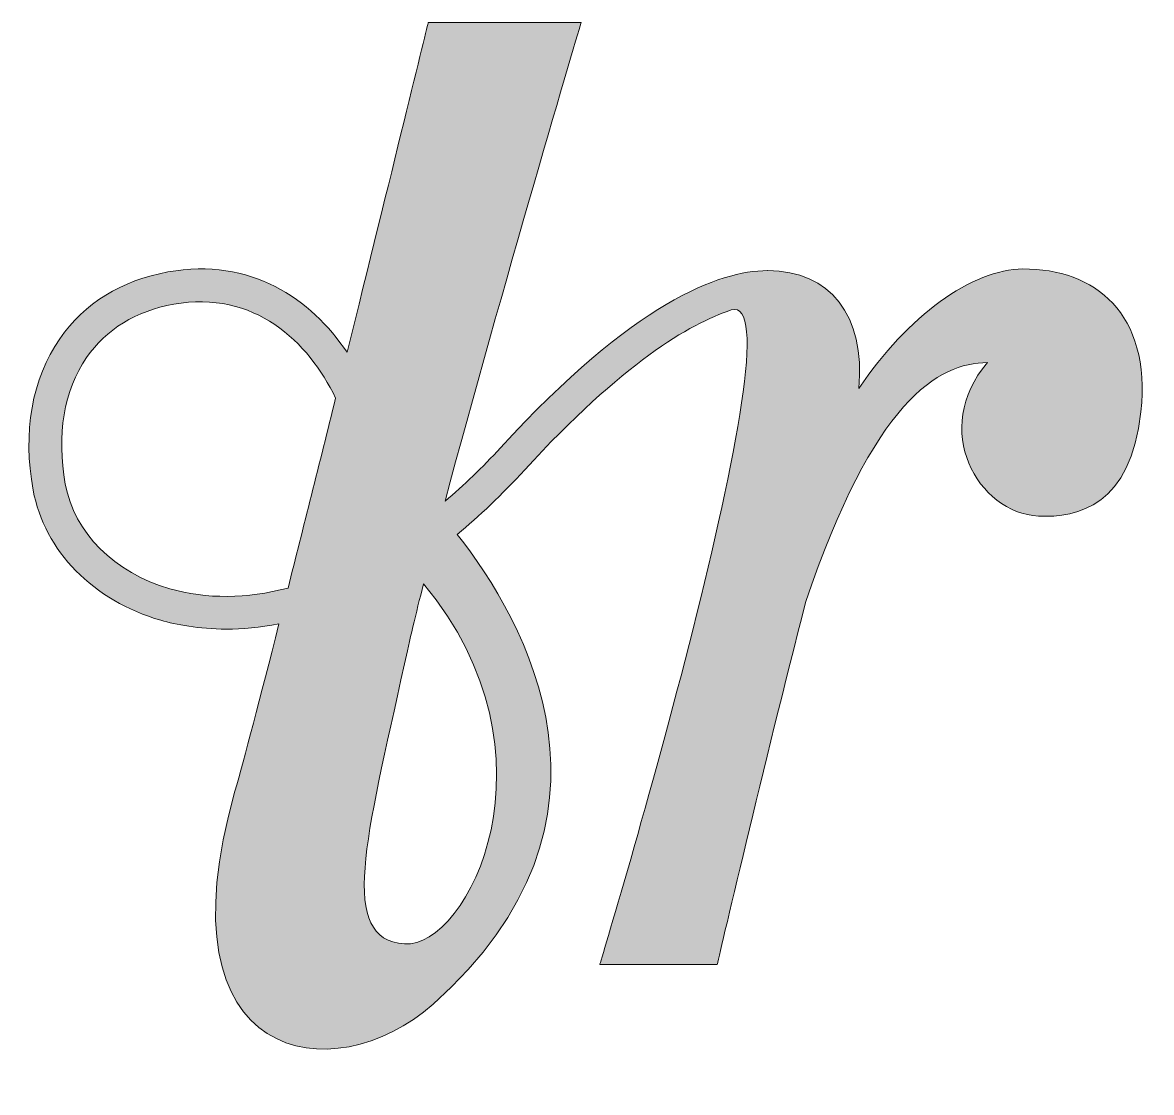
# Model space of a CAD drawing. Header units: inches. Extents: x 42.4 to 58, y -57.4 to -42.6.
import ezdxf

# ---------------------------------------------------------------- set-up
doc = ezdxf.new("R2010")
doc.units = ezdxf.units.IN
doc.header["$MEASUREMENT"] = 0
doc.layers.add('Layer 1', color=7, linetype='Continuous')

msp = doc.modelspace()

# ---------------------------------------------------------------- hatches: boundary and pattern name
at = {"layer": 'Layer 1', "true_color": 0x231f20}
h = msp.add_hatch(color=250, dxfattribs=at)
h.dxf.hatch_style = 2
edge = h.paths.add_edge_path()
edge.add_spline(control_points=[(56.257, -45.977), (55.558, -45.982), (54.656, -46.628), (53.986, -47.631), (54.078, -46.62), (53.585, -46), (52.725, -46), (52.725, -46), (52.72, -46), (52.72, -46), (52.057, -46.003), (50.878, -46.43), (49.027, -48.451), (48.777, -48.725), (48.519, -48.971), (48.259, -49.193), (49.022, -46.334), (50.142, -42.568), (50.142, -42.568), (50.142, -42.568), (48.027, -42.568), (48.027, -42.568), (48.027, -42.568), (47.499, -44.728), (46.903, -47.131), (46.402, -46.387), (45.573, -45.814), (44.425, -46.019), (43.784, -46.134), (43.266, -46.454), (42.926, -46.944), (42.543, -47.496), (42.413, -48.239), (42.559, -49.037), (42.714, -49.879), (43.391, -50.57), (44.326, -50.839), (44.536, -50.899), (44.846, -50.961), (45.234, -50.961), (45.452, -50.961), (45.696, -50.94), (45.96, -50.89), (45.7, -51.915), (45.479, -52.76), (45.352, -53.204), (44.268, -56.998), (46.716, -57.373), (48.093, -56.152), (50.958, -53.609), (49.366, -50.841), (48.428, -49.65), (48.731, -49.399), (49.043, -49.105), (49.361, -48.758), (50.71, -47.284), (51.641, -46.734), (52.22, -46.545), (53.234, -46.242), (50.401, -55.601), (50.401, -55.601), (50.401, -55.601), (52.026, -55.601), (52.026, -55.601), (52.026, -55.601), (52.685, -52.77), (53.249, -50.595), (54.188, -47.8), (55.085, -47.274), (55.765, -47.274), (54.978, -48.191), (55.63, -49.358), (56.473, -49.398), (57.017, -49.424), (57.751, -49.25), (57.889, -47.953), (58.034, -46.592), (57.249, -45.971), (56.257, -45.977)], knot_values=[0, 0, 0, 0, 1, 1, 1, 2, 2, 2, 3, 3, 3, 4, 4, 4, 5, 5, 5, 6, 6, 6, 7, 7, 7, 8, 8, 8, 9, 9, 9, 10, 10, 10, 11, 11, 11, 12, 12, 12, 13, 13, 13, 14, 14, 14, 15, 15, 15, 16, 16, 16, 17, 17, 17, 18, 18, 18, 19, 19, 19, 20, 20, 20, 21, 21, 21, 22, 22, 22, 23, 23, 23, 24, 24, 24, 25, 25, 25, 26, 26, 26, 26], degree=3, periodic=1)
edge = h.paths.add_edge_path()
edge.add_spline(control_points=[(46.086, -50.393), (45.515, -50.542), (44.96, -50.549), (44.451, -50.403), (43.682, -50.183), (43.128, -49.627), (43.004, -48.955), (42.881, -48.277), (42.984, -47.655), (43.298, -47.203), (43.567, -46.813), (43.985, -46.559), (44.504, -46.465), (45.617, -46.266), (46.371, -46.981), (46.745, -47.766), (46.522, -48.664), (46.295, -49.571), (46.086, -50.393)], knot_values=[0, 0, 0, 0, 1, 1, 1, 2, 2, 2, 3, 3, 3, 4, 4, 4, 5, 5, 5, 6, 6, 6, 6], degree=3, periodic=1)
edge = h.paths.add_edge_path()
edge.add_spline(control_points=[(47.697, -55.319), (46.771, -55.252), (47.168, -53.864), (47.697, -51.441), (47.765, -51.131), (47.855, -50.755), (47.961, -50.335), (49.925, -52.7), (48.576, -55.381), (47.697, -55.319)], knot_values=[0, 0, 0, 0, 1, 1, 1, 2, 2, 2, 3, 3, 3, 3], degree=3, periodic=1)

# ---------------------------------------------------------------- linework, layer by layer
at = {"layer": 'Layer 1', "lineweight": 0}
for points, knots in [([(56.257, -45.977), (55.558, -45.982), (54.656, -46.628), (53.986, -47.631), (54.078, -46.62), (53.585, -46), (52.725, -46), (52.725, -46), (52.72, -46), (52.72, -46), (52.057, -46.003), (50.878, -46.43), (49.027, -48.451), (48.777, -48.725), (48.519, -48.971), (48.259, -49.193), (49.022, -46.334), (50.142, -42.568), (50.142, -42.568), (50.142, -42.568), (48.027, -42.568), (48.027, -42.568), (48.027, -42.568), (47.499, -44.728), (46.903, -47.131), (46.402, -46.387), (45.573, -45.814), (44.425, -46.019), (43.784, -46.134), (43.266, -46.454), (42.926, -46.944), (42.543, -47.496), (42.413, -48.239), (42.559, -49.037), (42.714, -49.879), (43.391, -50.57), (44.326, -50.839), (44.536, -50.899), (44.846, -50.961), (45.234, -50.961), (45.452, -50.961), (45.696, -50.94), (45.96, -50.89), (45.7, -51.915), (45.479, -52.76), (45.352, -53.204), (44.268, -56.998), (46.716, -57.373), (48.093, -56.152), (50.958, -53.609), (49.366, -50.841), (48.428, -49.65), (48.731, -49.399), (49.043, -49.105), (49.361, -48.758), (50.71, -47.284), (51.641, -46.734), (52.22, -46.545), (53.234, -46.242), (50.401, -55.601), (50.401, -55.601), (50.401, -55.601), (52.026, -55.601), (52.026, -55.601), (52.026, -55.601), (52.685, -52.77), (53.249, -50.595), (54.188, -47.8), (55.085, -47.274), (55.765, -47.274), (54.978, -48.191), (55.63, -49.358), (56.473, -49.398), (57.017, -49.424), (57.751, -49.25), (57.889, -47.953), (58.034, -46.592), (57.249, -45.971), (56.257, -45.977)], [0, 0, 0, 0, 1, 1, 1, 2, 2, 2, 3, 3, 3, 4, 4, 4, 5, 5, 5, 6, 6, 6, 7, 7, 7, 8, 8, 8, 9, 9, 9, 10, 10, 10, 11, 11, 11, 12, 12, 12, 13, 13, 13, 14, 14, 14, 15, 15, 15, 16, 16, 16, 17, 17, 17, 18, 18, 18, 19, 19, 19, 20, 20, 20, 21, 21, 21, 22, 22, 22, 23, 23, 23, 24, 24, 24, 25, 25, 25, 26, 26, 26, 26]), ([(46.086, -50.393), (45.515, -50.542), (44.96, -50.549), (44.451, -50.403), (43.682, -50.183), (43.128, -49.627), (43.004, -48.955), (42.881, -48.277), (42.984, -47.655), (43.298, -47.203), (43.567, -46.813), (43.985, -46.559), (44.504, -46.465), (45.617, -46.266), (46.371, -46.981), (46.745, -47.766), (46.522, -48.664), (46.295, -49.571), (46.086, -50.393)], [0, 0, 0, 0, 1, 1, 1, 2, 2, 2, 3, 3, 3, 4, 4, 4, 5, 5, 5, 6, 6, 6, 6]), ([(47.697, -55.319), (46.771, -55.252), (47.168, -53.864), (47.697, -51.441), (47.765, -51.131), (47.855, -50.755), (47.961, -50.335), (49.925, -52.7), (48.576, -55.381), (47.697, -55.319)], [0, 0, 0, 0, 1, 1, 1, 2, 2, 2, 3, 3, 3, 3])]:
    msp.add_open_spline(points, degree=3, knots=knots, dxfattribs=at)

doc.saveas('drawing.dxf')
